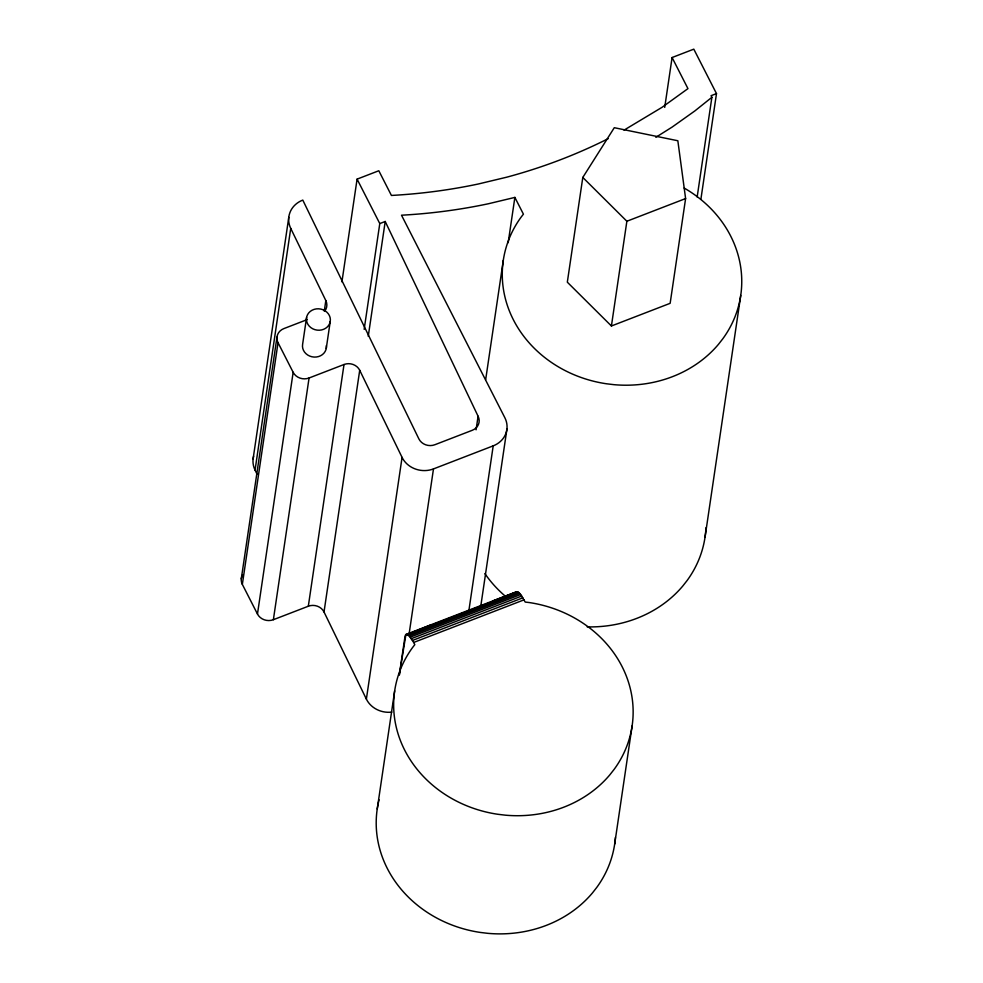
<?xml version="1.0" encoding="UTF-8"?>
<svg xmlns="http://www.w3.org/2000/svg" width="983" height="983" viewBox="0 0 983 983"><rect width="100%" height="100%" fill="white"/><g stroke="black" fill="none" stroke-linecap="round" stroke-linejoin="round"><path stroke-width="1.47" d="M253.086 459L288.781 217.292M257.03 474.187L255.052 470.107L290.735 228.388A24.452 21.81 8.4 0 1 302.789 200.09L418.856 438.86A12.005 10.702 8.4 0 0 434.855 444.734L472.27 430.296A12.005 10.702 8.4 0 0 478.082 416.227L385.213 221.482L379.782 223.583L364.165 329.33M241.277 578.889L276.973 337.181M391.848 712.11A23.567 21.012 8.4 0 1 366.376 699.11L324.021 611.991A11.784 10.506 8.4 0 0 308.318 606.228L273.372 619.708A12.005 10.702 8.4 0 1 257.472 614.031L242.346 584.394L278.029 342.674A12.005 10.702 8.4 0 1 283.854 328.605L307.36 319.536M257.472 614.031L293.155 372.311L278.029 342.674M306.573 317.448L302.617 344.308A12.005 10.702 8.4 0 0 314.093 357.075A12.005 10.702 8.4 0 0 326.344 345.623M273.372 619.708L309.067 378L344.013 364.509A11.784 10.506 8.4 0 1 359.717 370.272L402.072 457.39L366.376 699.11M324.267 311.156L325.828 300.577L290.735 228.388M326.258 348.424L330.227 321.564A12.005 10.702 8.4 0 0 314.142 309.362A12.005 10.702 8.4 0 0 310.837 327.597A12.005 10.702 8.4 0 0 330.227 321.564M341.924 281.863L357.087 179.127L378.811 170.747L391.418 195.445A519.638 463.411 8.4 0 0 478.438 183.968L506.687 177.198A519.638 463.411 8.4 0 0 608.207 138.664M308.318 606.228L344.013 364.509M324.021 611.991L359.717 370.272M368.256 336.297L385.213 221.482M377.226 809.034L394.674 690.865M405.094 635.841L399.295 675.1L405.942 634.453L516.333 591.84L518.631 592.417L520.658 594.518L525.205 602.063L529.026 602.518A120.012 107.024 8.4 0 1 614.166 769.333L609.902 774.764A120.012 107.024 8.4 0 1 505.25 815.165L497.754 814.268A120.012 107.024 8.4 0 1 412.627 647.453L414.801 644.676L413.671 642.464L409.211 635.915L405.942 634.453M409.161 633.58L433.478 468.916L493.208 445.852A23.997 21.405 8.4 0 0 504.844 417.714L401.506 215.203A519.638 463.411 8.4 0 0 488.514 203.727L514.871 197.411L523.423 214.171L521.248 216.948A120.012 107.024 8.4 0 0 606.376 383.763L613.871 384.66A120.012 107.024 8.4 0 0 718.524 344.259L722.775 338.828A120.012 107.024 8.4 0 0 684.156 188.048M476.079 429.817L478.082 416.227M485.663 379.696L503.296 260.36M508.174 242.727L514.871 197.411M468.891 610.529L493.208 445.852M480.884 605.467L506.982 428.711M582.796 177.444L567.326 282.182L611.414 325.987L670.148 303.317L685.606 198.566L677.84 140.753L614.289 127.704L582.796 177.444L626.871 221.249L611.414 325.987M664.717 107.393L672.089 57.53L693.801 49.15L716.496 93.606L700.879 199.352M697.156 197.005L711.876 97.305L711.065 95.695L716.496 93.606M614.67 844.09L632.118 725.921M705.044 537.136L740.74 295.416M711.876 97.305L694.858 110.932L672.114 127.09L655.845 137.313M624.033 130.137L662.026 107.331L687.953 88.63L672.089 57.53M407.097 634.613L430.259 625.151M626.871 221.249L685.606 198.566M493.306 600.81L516.984 591.68M405.451 634.969L408.842 633.666M407.355 634.477L517.746 591.864M408.228 635.03L518.631 592.417M409.211 635.915L519.602 593.302M410.267 637.131L520.658 594.518M411.373 638.643L521.764 596.03M412.516 640.437L522.907 597.824M413.671 642.464L524.062 599.839M512.438 593.671L513.925 593.376M357.087 179.127L379.782 223.583M242.346 584.394A12.005 10.702 8.4 0 1 242.592 574.908M255.052 470.107A24.452 21.81 8.4 0 1 253.614 456.235M705.954 527.76A120.012 107.024 8.4 0 1 687.092 580.548L682.829 585.966A120.012 107.024 8.4 0 1 587.195 626.884M506.098 596.853A120.012 107.024 8.4 0 1 484.877 573.581M433.478 468.916A23.567 21.012 8.4 0 1 402.072 457.39M309.067 378A12.005 10.702 8.4 0 1 293.155 372.311M325.828 300.577A12.226 10.899 8.4 0 1 324.611 311.292M615.419 837.418A120.012 107.024 8.4 0 1 596.706 887.502L592.454 892.933A120.012 107.024 8.4 0 1 487.789 933.334L480.306 932.437A120.012 107.024 8.4 0 1 379.057 799.793"/></g></svg>
